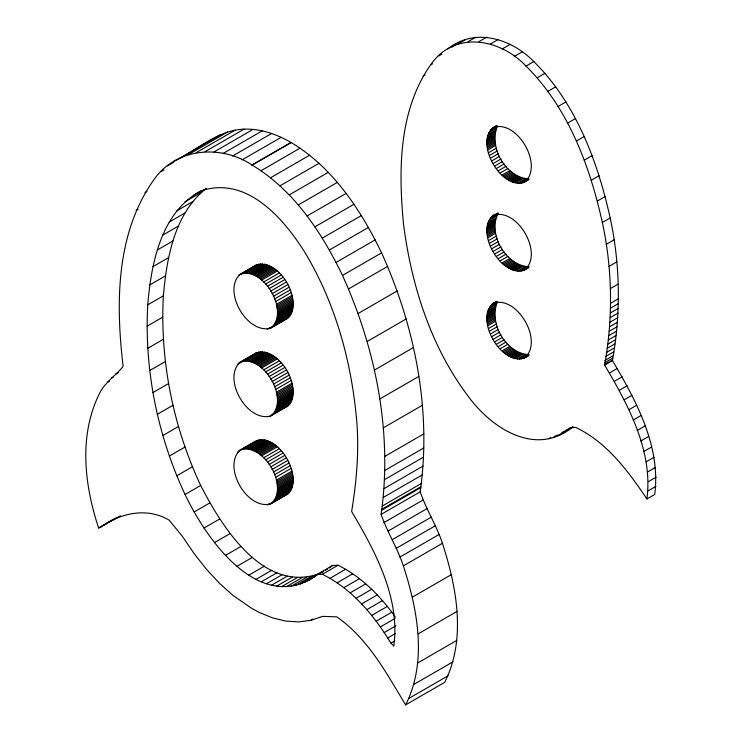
<?xml version="1.0" encoding="UTF-8"?>
<svg xmlns="http://www.w3.org/2000/svg" width="742" height="742" viewBox="0 0 742 742"><rect width="100%" height="100%" fill="white"/><g stroke="black" fill="none" stroke-linecap="round" stroke-linejoin="round"><path stroke-width="1.11" d="M100.439 527.386C120.176 512.917 147.204 507.018 169.213 520.188L182.727 536.828L194.45 554.07L206.768 569.624L219.576 583.388L232.793 595.242L251.816 608.44L259.162 612.391L272.666 617.938L285.837 621.1L298.609 621.898L310.861 620.321L322.529 616.389L336.701 616.834C368.078 638.528 386.387 673.115 405.624 704.9C427.485 661.586 417.616 609.998 403.37 565.868C397.443 548.05 387.203 532.051 381.11 514.382C392.648 433.291 376.101 349.547 342.498 275.43C321.694 232.329 293.721 189.906 251.798 164.9C221.7 144.607 177.153 147.723 154.976 178.219C115.826 231.912 115.566 302.801 123.135 366.344C116.169 375.229 106.097 381.518 100.42 391.646C78.457 433.857 84.096 484.322 98.658 528.026L120.482 515.82M405.624 704.9L444.69 682.343C466.551 639.029 456.682 587.441 442.445 543.302C436.519 525.494 426.27 509.494 420.185 491.825C431.723 410.734 415.168 326.99 381.573 252.874C360.77 209.773 332.796 167.349 290.864 142.343C276.664 134.228 260.609 128.607 244.081 129.136C217.415 130.119 197.001 150.264 174.101 161.209M561.917 433.393L570.023 427.744L575.736 427.429C607.03 442.399 628.149 471.022 646.913 498.986C653.155 450.895 628.316 405.234 604.656 365.11C613.087 318.058 612.502 269.365 602.346 222.479C589.751 165.614 568.149 107.803 526.013 66.075C500.034 38.519 454.419 30.125 430.508 64.99C398.445 110.938 398.417 170.743 403.537 224.372C411.467 285.355 430.685 346.458 468.017 396.043C491.714 428.681 536.086 457.239 573 426.808M646.913 498.986L654.722 494.478C660.964 446.378 636.135 400.717 612.465 360.603C620.896 313.551 620.321 264.848 610.165 217.972C597.56 161.107 575.968 103.296 533.832 61.567C511.461 38.732 475.01 27.129 447.843 48.935M314.636 576.803C257.808 613.411 205.886 538.367 185.055 494.497C157.48 435.582 144.226 369.831 147.741 304.832C151.285 262.835 161.07 211.748 201.954 190.258M319.283 573.696C263.308 593.479 221.867 526.82 200.683 485.472C173.109 426.557 159.855 360.807 163.37 295.808C166.792 257.604 174.361 213.844 206.137 188.542M528.221 180.065C503.391 196.278 470.632 139.913 496.11 125.852M528.221 267.945C503.614 283.926 471.597 229.306 495.137 214.299M520.977 183.357L528.786 178.85C505.914 177.598 488.7 147.556 497.27 126.761L489.451 131.269M528.221 355.835C503.391 372.048 470.641 315.693 496.12 301.632M520.977 271.247L528.786 266.73C505.636 265.534 487.197 233.665 498.355 213.167L490.536 217.684M520.977 359.128L528.786 354.62C505.923 353.368 488.709 323.327 497.27 302.541L489.46 307.049M270.635 328.14C290.4 312.326 263.614 265.933 240.046 274.327C222.108 291.077 247.216 334.531 270.635 328.14L287.701 318.244C304.257 300.862 279.187 257.335 255.675 265.302L240.046 274.327M270.635 416.03C290.4 400.216 263.614 353.823 240.046 362.217C222.108 378.967 247.216 422.421 270.635 416.03L287.701 406.134C304.257 388.743 279.187 345.225 255.675 353.192L240.046 362.217M270.626 503.911C290.391 488.106 263.614 441.713 240.046 450.106C222.108 466.857 247.216 510.301 270.626 503.911L287.701 494.014C304.981 477.449 277.23 429.739 254.302 442.074L238.674 451.099M524.316 270.209C544.433 254.107 517.174 206.879 493.189 215.43M524.316 358.089C544.424 341.997 517.174 294.778 493.189 303.32M253.078 267.519L255.675 265.302M253.078 443.299L254.302 442.074M452.036 47.21L455.653 44.427M395.375 617.112C380.377 595.947 361.502 576.859 338.055 565.218L332.481 565.534L316.853 574.558L308.774 580.188M329.309 567.945L332.481 565.534M254.302 354.184L255.675 353.192M208.131 142.204L213.167 138.652M287.701 318.244L269.049 328.78M524.316 182.319C544.433 166.217 517.174 118.998 493.189 127.541M287.701 406.134L282.98 408.026M287.701 494.014L269.049 504.551M181.141 157.406L220.207 134.849M167.386 165.948L173.396 162.47M188.496 154.559L227.571 132.002M161.005 171.615L164.01 169.881M196.203 152.657L235.279 130.1M205.015 151.702L244.081 129.136M214.021 151.943L253.087 129.386M144.968 192.577L146.972 191.417M223.212 153.381L262.288 130.824M136.138 210.459L138.142 209.3M232.589 156.024L271.655 133.467M242.115 159.864L281.19 137.307M194.144 194.766L205.905 188.858M457.61 44.177L465.429 39.66M185.055 201.759L200.683 192.734M438.782 55.91L441.713 54.212M468.017 41.7L475.826 37.193M176.754 210.867L192.382 201.843M430.508 64.99L432.456 63.858M478.98 41.608L486.789 37.1M169.324 221.997L184.953 212.973M423.088 76.092L425.045 74.961M261.045 170.688L300.111 148.131M490.425 43.991L498.234 39.474M162.832 235.066L178.46 226.041M270.589 177.755L309.664 155.199M502.288 48.926L510.097 44.418M157.35 249.971L172.979 240.946M279.975 185.834L319.051 163.277M514.327 56.401L522.136 51.894M152.963 266.628L168.592 257.604M289.195 194.905L328.261 172.348M526.013 66.075L533.832 61.567M149.736 284.947L165.364 275.922M298.219 204.968L337.295 182.411M537.264 77.752L545.073 73.245M147.741 304.832L163.37 295.808M307.049 215.996L346.115 193.439M547.995 91.266L555.804 86.758M314.877 226.857L353.943 204.3M147.055 326.192L162.693 317.168M491.788 128.552L496.667 125.732M490.536 129.794L497.372 125.852M238.674 275.319L257.186 264.551M243.2 273.065L258.828 264.041M245.259 272.036L247.216 270.904M249.173 269.773L251.121 268.65M244.962 272.796L260.59 263.781M488.542 132.966L496.361 128.459M246.826 272.796L262.455 263.772M487.819 134.877L495.628 130.369M248.793 273.047L264.421 264.022M487.55 135.944L495.359 131.427M249.813 273.306L265.441 264.282M487.281 137.001L495.099 132.493M250.842 273.566L266.471 264.551M251.9 273.965L267.528 264.94M487.123 138.17L494.933 133.653M252.966 274.364L268.595 265.339M486.956 139.329L494.766 134.821M254.061 274.902L269.689 265.877M486.9 140.6L494.71 136.083M255.155 275.44L270.784 266.415M486.845 141.861L494.654 137.344M256.259 276.107L271.887 267.092M322.26 238.145L361.335 215.588M486.9 143.187L494.71 138.671M257.372 276.785L273 267.76M486.956 144.514L494.766 140.006M258.448 277.564L274.076 268.539M487.123 145.868L494.933 141.351M259.524 278.343L275.152 269.318M487.281 147.222L495.099 142.705M558.132 106.44L565.951 101.932M260.572 279.215L276.2 270.19M487.55 148.585L495.359 144.078M261.611 280.096L277.239 271.071M487.819 149.958L495.628 145.451M147.741 348.341L163.37 339.317M263.623 282.025L279.252 273M488.542 152.713L496.361 148.205M265.534 284.112L281.162 275.087M489.451 155.458L497.27 150.951M329.337 250.017L368.412 227.46M267.352 286.338L282.98 277.322M115.529 374.274L118.544 372.54M490.536 158.185L498.355 153.677M111.421 378.114L113.424 376.955M269.049 288.694L284.678 279.669M107.516 382.297L109.519 381.138M491.788 160.875L499.598 156.358M270.635 291.152L286.264 282.127M493.189 163.5L500.998 158.983M272.073 293.693L287.701 284.668M567.611 123.098L575.421 118.59M494.728 166.041L502.538 161.533M273.381 296.308L289.009 287.284M496.398 168.49L504.208 163.982M336.089 262.445L375.155 239.889M149.736 370.527L165.364 361.502M274.521 298.961L290.15 289.937M498.188 170.827L505.998 166.319M275.505 301.66L291.133 292.636M500.089 173.025L507.899 168.517M276.312 304.359L291.94 295.335M502.084 175.075L509.893 170.567M276.618 305.713L292.255 296.689M503.122 176.012L510.941 171.504M276.933 307.058L292.561 298.043M504.17 176.948L511.98 172.441M277.146 308.403L292.775 299.378M505.246 177.792L513.065 173.285M277.36 309.739L292.988 300.714M506.332 178.636L514.15 174.129M277.462 311.056L293.09 302.031M507.445 179.379L515.263 174.871M277.573 312.373L293.201 303.348M342.498 275.43L381.573 252.874M508.558 180.12L516.376 175.604M576.339 141.073L584.158 136.556M277.573 313.653L293.201 304.628M509.689 180.733L517.499 176.225M277.573 314.933L293.201 305.917M277.462 316.129L293.09 307.105M510.811 181.354L518.63 176.846M511.915 181.827L519.725 177.319M277.36 317.326L292.988 308.301M277.146 318.42L292.775 309.395M513.01 182.309L520.828 177.792M276.933 319.505L292.561 310.49M514.076 182.643L521.886 178.126M276.618 320.498L292.255 311.482M515.134 182.977L522.952 178.47M152.963 392.564L168.592 383.549M276.312 321.49L291.94 312.475M517.183 183.376L524.993 178.859M275.505 323.271L291.133 314.246M274.521 324.829L290.15 315.804M519.131 183.497L526.941 178.989M267.352 329.17L270.283 327.472M273.381 326.165L289.009 317.14M522.711 182.968L529.065 179.174M348.564 288.944L387.639 266.387M584.26 160.17L592.07 155.662M491.788 216.441L497.65 213.056M238.674 363.209L257.186 352.441M243.2 360.946L258.828 351.921M237.449 364.424L241.354 362.17M251.121 356.531L253.078 355.409M489.451 219.159L497.27 214.642M244.962 360.686L260.59 351.662M488.542 220.856L496.361 216.339M246.826 360.677L262.455 351.652M248.793 360.937L264.421 351.912M487.819 222.767L495.628 218.259M157.35 414.296L172.979 405.271M249.813 361.196L265.441 352.172M487.55 223.824L495.359 219.317M250.842 361.456L266.471 352.431M487.281 224.891L495.099 220.383M251.9 361.855L267.528 352.83M487.123 226.05L494.933 221.543M252.966 362.254L268.595 353.229M486.956 227.219L494.766 222.711M254.061 362.792L269.689 353.767M486.9 228.48L494.71 223.973M255.155 363.33L270.784 354.305M486.845 229.742L494.654 225.234M256.259 363.997L271.887 354.973M486.9 231.068L494.71 226.56M257.372 364.665L273 355.65M486.956 232.404L494.766 227.887M258.448 365.444L274.076 356.429M487.123 233.749L494.933 229.241M259.524 366.223L275.152 357.208M487.281 235.103L495.099 230.595M260.572 367.105L276.2 358.08M487.55 236.475L495.359 231.968M261.611 367.976L277.239 358.952M487.819 237.848L495.628 233.331M358.182 313.476L397.248 290.92M591.281 180.223L599.1 175.715M263.623 369.906L279.252 360.89M488.542 240.603L496.361 236.086M265.534 372.002L281.162 362.977M489.451 243.348L497.27 238.841M267.352 374.228L282.98 365.203M490.536 246.075L498.355 241.567M162.832 435.526L178.46 426.511M269.049 376.584L284.678 367.559M491.788 248.755L499.598 244.248M270.635 379.032L286.264 370.017M493.189 251.38L500.998 246.873M272.073 381.583L287.701 372.558M494.728 253.931L502.538 249.414M273.381 384.189L289.009 375.164M496.398 256.38L504.208 251.872M274.521 386.851L290.15 377.826M597.338 201.054L605.147 196.547M498.188 258.717L505.998 254.2M275.505 389.541L291.133 380.516M500.089 260.915L507.899 256.398M276.312 392.249L291.94 383.224M502.084 262.965L509.893 258.448M276.618 393.594L292.255 384.569M367.188 341.478L406.254 318.921M169.324 456.089L184.953 447.074M503.122 263.902L510.941 259.385M276.933 394.948L292.561 385.923M504.17 264.838L511.98 260.331M277.146 396.284L292.775 387.259M505.246 265.682L513.065 261.175M277.36 397.629L292.988 388.604M506.332 266.526L514.15 262.019M277.462 398.946L293.09 389.921M507.445 267.268L515.263 262.751M277.573 400.263L293.201 391.238M508.558 268.001L516.376 263.493M277.573 401.543L293.201 392.518M509.689 268.623L517.499 264.115M277.573 402.823L293.201 393.798M510.811 269.244L518.63 264.727M277.462 404.019L293.09 394.994M511.915 269.717L519.725 265.209M277.36 405.206L292.988 396.182M277.146 406.301L292.775 397.276M513.01 270.19L520.828 265.682M276.933 407.395L292.561 398.371M514.076 270.524L521.886 266.016M276.618 408.388L292.255 399.363M515.134 270.867L522.952 266.35M276.312 409.38L291.94 400.355M517.183 271.257L524.993 266.749M275.505 411.151L291.133 402.127M602.346 222.479L610.165 217.972M519.131 271.387L526.941 266.87M274.521 412.71L290.15 403.685M269.049 416.661L289.009 405.021M527.108 268.187L529.065 267.064M522.711 270.849L527.59 268.029M176.754 475.808L192.382 466.783M107.525 522.758L112.534 519.864M98.658 528.026L116.689 517.61M374.413 370.082L413.48 347.516M491.788 304.331L496.676 301.512M240.046 450.106L257.196 440.331M490.545 305.574L497.381 301.632M243.2 448.845L258.837 439.82M237.449 452.323L239.406 451.192M249.173 445.552L251.13 444.43M244.962 448.585L260.59 439.561M488.542 308.746L496.361 304.239M246.826 448.576L262.455 439.552M487.819 310.657L495.637 306.149M248.793 448.827L264.421 439.802M487.55 311.723L495.368 307.207M249.813 449.086L265.441 440.071M250.842 449.355L266.471 440.331M487.29 312.781L495.099 308.273M606.242 244.331L614.061 239.824M251.9 449.745L267.528 440.729M487.123 313.949L494.933 309.433M252.966 450.144L268.595 441.119M486.956 315.109L494.775 310.601M254.061 450.682L269.689 441.657M486.9 316.37L494.719 311.863M255.155 451.219L270.784 442.195M486.845 317.641L494.664 313.124M256.259 451.897L271.887 442.872M486.9 318.967L494.719 314.45M257.372 452.564L273 443.54M185.055 494.497L200.683 485.472M486.956 320.294L494.775 315.777M258.448 453.343L274.076 444.319M487.123 321.648L494.933 317.131M259.524 454.123L275.152 445.098M487.29 323.002L495.099 318.485M260.572 454.994L276.2 445.97M487.55 324.365L495.368 319.858M261.611 455.876L277.239 446.851M487.819 325.738L495.637 321.221M263.623 457.805L279.252 448.78M488.542 328.493L496.361 323.976M265.534 459.892L281.162 450.867M489.46 331.238L497.27 326.73M267.352 462.118L282.98 453.102M490.545 333.965L498.355 329.448M608.95 266.424L616.76 261.907M379.793 398.973L418.868 376.417M269.049 464.473L284.678 455.449M491.788 336.645L499.607 332.138M270.626 466.931L286.254 457.907M194.144 511.98L209.773 502.955M493.189 339.27L500.998 334.763M272.073 469.473L287.701 460.448M494.728 341.821L502.538 337.304M273.371 472.079L289 463.054M496.398 344.269L504.208 339.753M274.521 474.741L290.15 465.716M498.188 346.597L505.998 342.09M275.505 477.431L291.133 468.406M500.089 348.805L507.899 344.288M276.312 480.139L291.94 471.114M502.084 350.845L509.902 346.338M610.388 288.582L618.197 284.075M276.618 481.484L292.246 472.459M503.122 351.782L510.941 347.275M276.933 482.838L292.561 473.813M504.17 352.728L511.98 348.211M277.137 484.174L292.765 475.149M505.246 353.572L513.065 349.055M277.35 485.509L292.979 476.494M203.948 528.081L219.576 519.057M506.332 354.416L514.15 349.899M277.462 486.835L293.09 477.811M507.445 355.149L515.263 350.641M277.573 488.153L293.201 479.128M383.271 427.856L422.346 405.299M508.558 355.891L516.376 351.383M277.573 489.432L293.201 480.408M509.689 356.512L517.499 351.996M277.573 490.712L293.201 481.688M277.462 491.9L293.09 482.875M510.811 357.125L518.63 352.617M277.35 493.096L292.979 484.072M511.915 357.607L519.725 353.09M277.137 494.191L292.765 485.166M513.01 358.08L520.828 353.563M276.933 495.285L292.561 486.26M514.076 358.414L521.886 353.906M610.601 303.302L618.42 298.785M276.618 496.277L292.246 487.253M515.134 358.748L522.952 354.24M276.312 497.27L291.94 488.245M517.174 359.147L524.993 354.63M275.505 499.041L291.133 490.017M274.521 500.6L290.15 491.575M519.131 359.267L526.941 354.759M267.352 504.94L270.283 503.243M273.371 501.935L289 492.911M527.108 356.077L529.055 354.945M522.702 358.738L528.564 355.353M525.781 357.199L527.738 356.077M610.536 308.143L618.355 303.626M610.406 312.911L618.225 308.403M214.392 542.625L230.02 533.6M610.212 317.613L618.021 313.105M609.952 322.241L617.761 317.734M384.783 456.423L423.858 433.866M609.618 326.795L617.437 322.288M609.228 331.275L617.038 326.768M225.41 555.433L241.039 546.409M608.774 335.681L616.583 331.173M608.255 340.012L616.064 335.505M384.783 470.474L423.858 447.918M607.67 344.269L615.489 339.753M607.03 348.443L614.849 343.936M384.504 479.647L423.571 457.091M606.325 352.543L614.144 348.026M236.921 566.332L252.549 557.307M605.574 356.559L613.384 352.042M604.739 360.529L612.558 356.021M383.994 488.635L423.061 466.078M604.702 362.736L612.512 358.228M604.665 364.507L612.475 359.991M604.656 365.11L612.465 360.603M383.252 497.428L422.328 474.871M248.848 575.143L264.477 566.118M609.516 372.938L617.335 368.422M382.297 506.007L421.363 483.45M256.101 579.307L271.73 570.292M381.842 509.253L420.909 486.696M381.703 510.199L420.779 487.642M261.342 581.765L276.97 572.741M381.11 514.382L420.185 491.825M614.385 381.286L622.195 376.778M266.517 583.722L282.145 574.707M271.6 585.197L287.228 576.172M383.837 522.637L422.912 500.08M276.608 586.18L292.237 577.155M619.282 390.292L627.092 385.775M281.524 586.69L297.152 577.666M286.347 586.727L301.975 577.703M291.059 586.31L306.687 577.285M388.159 531.068L427.234 508.511M548.857 438.633L550.814 437.502M295.668 585.438L311.297 576.413M553.328 437.316L557.242 435.062M300.158 584.121L315.786 575.096M557.687 435.573L564.523 431.621M566.007 430.796L572.843 426.854M304.526 582.368L317.224 575.041M321.676 572.499L323.623 571.377M325.58 570.246L327.537 569.114M624.115 399.817L631.934 395.31M316.853 574.558L322.427 574.243L338.055 565.218M392.295 539.647L431.371 517.091M322.427 574.243L329.977 578.315L345.605 569.29M628.789 409.769L636.599 405.262M396.228 548.329L435.294 525.772M329.977 578.315L337.109 582.822L352.738 573.798M633.186 420.028L641.005 415.511M337.109 582.822L343.824 587.692L359.453 578.667M399.929 557.084L438.995 534.528M343.824 587.692L350.15 592.877L365.778 583.852M637.23 430.471L645.039 425.964M403.37 565.868L442.445 543.302M310.861 620.321L312.864 619.162M350.15 592.877L356.086 598.302L371.714 589.278M640.8 440.998L648.61 436.482M356.086 598.302L361.642 603.914L377.27 594.889M361.642 603.914L366.836 609.646L382.464 600.621M643.806 451.488L651.615 446.972M366.836 609.646L371.677 615.433L387.305 606.418M646.143 461.83L653.952 457.313M412.552 597.06L451.628 574.503M371.677 615.433L376.166 621.23L391.795 612.206M647.71 471.912L655.529 467.395M376.166 621.23L380.34 626.953L394.985 618.494M380.34 626.953L384.189 632.555L395.903 625.784M648.415 481.623L656.234 477.106M384.189 632.555L387.723 637.962L395.542 633.445M648.156 490.842L655.974 486.335M387.723 637.962L390.969 643.119L394.874 640.865M418.163 633.863L457.23 611.306M417.774 662.94L456.84 640.383M413.888 684.393L452.954 661.836M409 698.343L448.075 675.786M569.726 428.885L562.019 432.456M320.154 573.343L322.705 572.036M203.948 189.989C248.199 177.301 284.038 219.103 304.981 252.568C334.132 301.122 350.187 356.781 355.919 412.904C359.722 445.812 356.976 478.998 351.634 511.451C375.387 551.788 400.355 597.764 393.798 646.106L390.969 643.119M291.226 142.547L252.15 165.104M251.974 165.002L291.04 142.445"/></g></svg>
